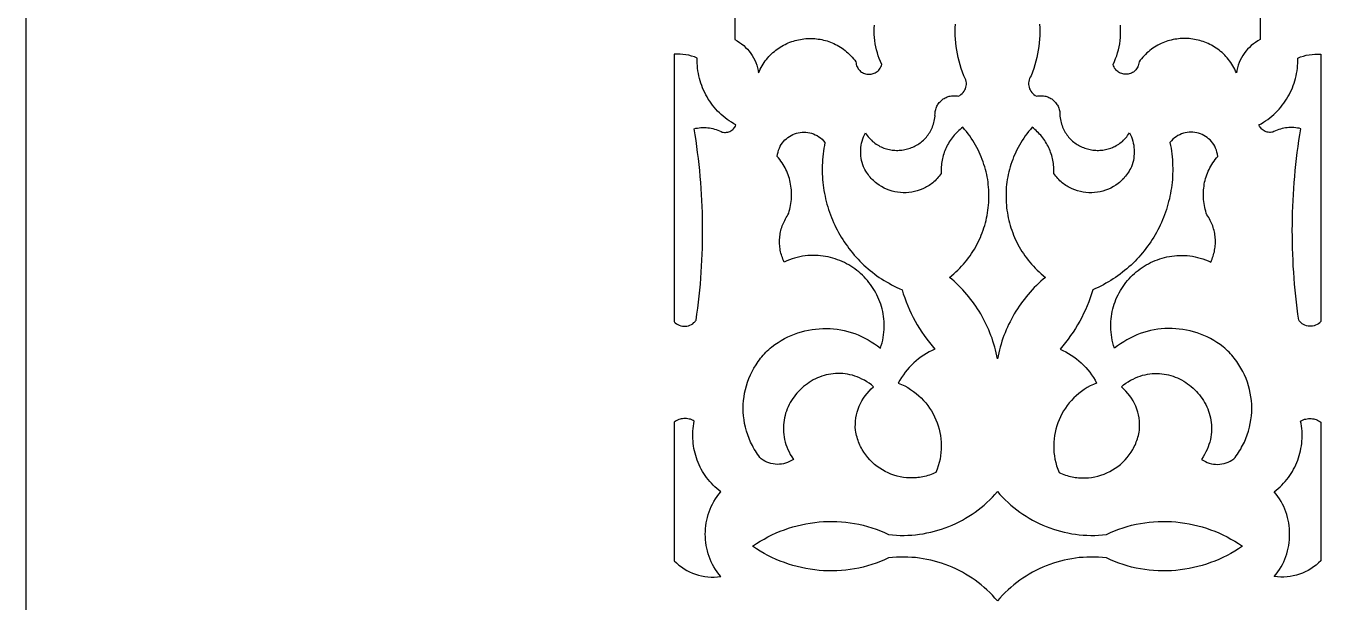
# Model space of a CAD drawing. Extents: x -149 to 151, y -466 to 434.
# Drawn here: x -149.5 to 50.5, y -256.1 to -167.1 of the extents above; entities that cross this region are included whole.
import ezdxf

# ---------------------------------------------------------------- set-up
doc = ezdxf.new("R2010")
doc.units = 0
doc.header["$MEASUREMENT"] = 0
doc.layers.add('LAYER_1', color=18, linetype='CONTINUOUS')

msp = doc.modelspace()

# ---------------------------------------------------------------- linework, layer by layer
at = {"layer": 'LAYER_1'}
for points in [[(-149.47, -465.6), (150.53, -465.6), (150.53, 434.4), (-149.47, 434.4)], [(-45.99, -212.53), (-45.86, -211.61), (-45.74, -210.69), (-45.63, -209.77), (-45.52, -208.85), (-45.43, -207.93), (-45.34, -207.01), (-45.27, -206.08), (-45.2, -205.16), (-45.14, -204.23), (-45.09, -203.31), (-45.06, -202.38), (-45.02, -201.46), (-45, -200.53), (-44.99, -199.61), (-44.99, -198.68), (-44.99, -197.76), (-45.01, -196.83), (-45.03, -195.91), (-45.06, -194.98), (-45.1, -194.06), (-45.15, -193.13), (-45.21, -192.21), (-45.28, -191.28), (-45.36, -190.36), (-45.44, -189.44), (-45.54, -188.52), (-45.64, -187.59), (-45.76, -186.67), (-45.88, -185.76), (-46.01, -184.84), (-46.15, -183.92), (-46.3, -183), (-46.04, -182.94), (-45.78, -182.89), (-45.51, -182.85), (-45.25, -182.83), (-44.98, -182.81), (-44.71, -182.81), (-44.45, -182.82), (-44.19, -182.84), (-43.92, -182.88), (-43.66, -182.93), (-43.4, -182.98), (-43.14, -183.05), (-42.89, -183.14), (-42.64, -183.23), (-42.39, -183.34), (-42.15, -183.45), (-41.98, -183.51), (-41.8, -183.55), (-41.63, -183.57), (-41.45, -183.57), (-41.28, -183.55), (-41.11, -183.52), (-40.94, -183.47), (-40.78, -183.41), (-40.63, -183.33), (-40.48, -183.24), (-40.35, -183.14), (-40.22, -183.02), (-40.1, -182.88), (-40, -182.74), (-39.91, -182.58), (-39.84, -182.41), (-40.19, -182.22), (-40.53, -182.01), (-40.87, -181.79), (-41.19, -181.57), (-41.51, -181.33), (-41.81, -181.08), (-42.11, -180.82), (-42.4, -180.55), (-42.67, -180.27), (-42.94, -179.99), (-43.19, -179.69), (-43.44, -179.39), (-43.67, -179.08), (-43.9, -178.76), (-44.11, -178.44), (-44.31, -178.1), (-44.5, -177.77), (-44.67, -177.42), (-44.84, -177.07), (-44.99, -176.71), (-45.13, -176.35), (-45.26, -175.98), (-45.38, -175.61), (-45.48, -175.23), (-45.57, -174.85), (-45.65, -174.46), (-45.72, -174.07), (-45.77, -173.68), (-45.8, -173.29), (-45.83, -172.89), (-45.84, -172.49), (-45.83, -172.09), (-46.26, -171.92), (-46.69, -171.78), (-47.13, -171.67), (-47.58, -171.58), (-48.03, -171.52), (-48.48, -171.48), (-48.94, -171.47), (-49.39, -171.48), (-49.39, -212.76), (-49.31, -212.85), (-49.21, -212.94), (-49.02, -213.1), (-48.81, -213.23), (-48.59, -213.33), (-48.36, -213.41), (-48.12, -213.46), (-47.89, -213.49), (-47.65, -213.49), (-47.41, -213.46), (-47.17, -213.41), (-46.95, -213.33), (-46.73, -213.22), (-46.52, -213.09), (-46.33, -212.93), (-46.24, -212.84), (-46.15, -212.74), (-46.07, -212.64)], [(47.06, -212.53), (46.93, -211.61), (46.81, -210.69), (46.69, -209.77), (46.59, -208.85), (46.5, -207.93), (46.41, -207.01), (46.34, -206.08), (46.27, -205.16), (46.21, -204.23), (46.16, -203.31), (46.12, -202.38), (46.09, -201.46), (46.07, -200.53), (46.06, -199.61), (46.05, -198.68), (46.06, -197.76), (46.07, -196.83), (46.1, -195.91), (46.13, -194.98), (46.17, -194.06), (46.22, -193.13), (46.28, -192.21), (46.35, -191.28), (46.42, -190.36), (46.51, -189.44), (46.61, -188.52), (46.71, -187.59), (46.82, -186.67), (46.95, -185.76), (47.08, -184.84), (47.22, -183.92), (47.37, -183), (47.11, -182.94), (46.84, -182.89), (46.58, -182.85), (46.31, -182.83), (46.05, -182.81), (45.78, -182.81), (45.52, -182.82), (45.25, -182.84), (44.99, -182.88), (44.73, -182.93), (44.47, -182.98), (44.21, -183.05), (43.96, -183.14), (43.71, -183.23), (43.46, -183.34), (43.22, -183.45), (43.04, -183.51), (42.87, -183.55), (42.69, -183.57), (42.52, -183.57), (42.34, -183.55), (42.17, -183.52), (42.01, -183.47), (41.85, -183.41), (41.69, -183.33), (41.55, -183.24), (41.41, -183.14), (41.29, -183.02), (41.17, -182.88), (41.07, -182.74), (40.98, -182.58), (40.9, -182.41), (41.26, -182.22), (41.6, -182.01), (41.93, -181.79), (42.26, -181.57), (42.57, -181.33), (42.88, -181.08), (43.18, -180.82), (43.46, -180.55), (43.74, -180.27), (44, -179.99), (44.26, -179.69), (44.5, -179.39), (44.74, -179.08), (44.96, -178.76), (45.17, -178.44), (45.37, -178.1), (45.56, -177.77), (45.74, -177.42), (45.91, -177.07), (46.06, -176.71), (46.2, -176.35), (46.33, -175.98), (46.45, -175.61), (46.55, -175.23), (46.64, -174.85), (46.72, -174.46), (46.78, -174.07), (46.83, -173.68), (46.87, -173.29), (46.89, -172.89), (46.9, -172.49), (46.9, -172.09), (47.32, -171.92), (47.76, -171.78), (48.2, -171.67), (48.65, -171.58), (49.1, -171.52), (49.55, -171.48), (50, -171.47), (50.46, -171.48), (50.46, -212.76), (50.37, -212.85), (50.28, -212.94), (50.08, -213.1), (49.87, -213.23), (49.65, -213.33), (49.43, -213.41), (49.19, -213.46), (48.95, -213.49), (48.71, -213.49), (48.48, -213.46), (48.24, -213.41), (48.01, -213.33), (47.79, -213.22), (47.59, -213.09), (47.39, -212.93), (47.3, -212.84), (47.22, -212.74), (47.13, -212.64)], [(-8.97, -236.04), (-9.22, -236.16), (-9.47, -236.26), (-9.72, -236.36), (-9.97, -236.45), (-10.22, -236.53), (-10.47, -236.6), (-10.73, -236.67), (-10.98, -236.73), (-11.23, -236.77), (-11.49, -236.82), (-11.74, -236.85), (-11.99, -236.87), (-12.5, -236.9), (-13, -236.9), (-13.5, -236.87), (-14, -236.82), (-14.49, -236.73), (-14.97, -236.62), (-15.45, -236.48), (-15.91, -236.31), (-16.36, -236.12), (-16.81, -235.9), (-17.24, -235.66), (-17.65, -235.4), (-18.06, -235.11), (-18.44, -234.8), (-18.81, -234.47), (-19.16, -234.11), (-19.49, -233.74), (-19.8, -233.35), (-20.09, -232.93), (-20.35, -232.5), (-20.47, -232.28), (-20.59, -232.05), (-20.7, -231.82), (-20.81, -231.58), (-20.9, -231.34), (-20.99, -231.1), (-21.08, -230.85), (-21.15, -230.59), (-21.22, -230.34), (-21.29, -230.08), (-21.34, -229.81), (-21.39, -229.54), (-21.42, -229.06), (-21.41, -228.59), (-21.38, -228.11), (-21.32, -227.64), (-21.23, -227.18), (-21.12, -226.73), (-20.98, -226.28), (-20.81, -225.84), (-20.62, -225.42), (-20.4, -225), (-20.16, -224.6), (-19.89, -224.21), (-19.6, -223.84), (-19.28, -223.48), (-18.95, -223.15), (-18.59, -222.83), (-18.94, -222.54), (-19.3, -222.28), (-19.66, -222.04), (-20.02, -221.83), (-20.39, -221.63), (-20.76, -221.46), (-21.13, -221.3), (-21.5, -221.17), (-21.87, -221.05), (-22.25, -220.96), (-22.62, -220.88), (-22.99, -220.83), (-23.36, -220.79), (-23.73, -220.77), (-24.1, -220.77), (-24.46, -220.78), (-24.83, -220.81), (-25.19, -220.86), (-25.54, -220.92), (-25.9, -221), (-26.24, -221.1), (-26.59, -221.21), (-26.93, -221.33), (-27.26, -221.47), (-27.58, -221.62), (-27.9, -221.78), (-28.22, -221.96), (-28.52, -222.15), (-28.82, -222.35), (-29.11, -222.57), (-29.39, -222.79), (-29.66, -223.03), (-29.93, -223.28), (-30.18, -223.53), (-30.42, -223.8), (-30.65, -224.08), (-30.87, -224.36), (-31.08, -224.65), (-31.27, -224.96), (-31.46, -225.27), (-31.63, -225.58), (-31.79, -225.91), (-31.93, -226.24), (-32.06, -226.57), (-32.17, -226.92), (-32.27, -227.27), (-32.35, -227.62), (-32.42, -227.98), (-32.47, -228.34), (-32.51, -228.71), (-32.52, -229.08), (-32.52, -229.45), (-32.5, -229.82), (-32.47, -230.2), (-32.41, -230.58), (-32.33, -230.96), (-32.24, -231.35), (-32.12, -231.73), (-31.99, -232.11), (-31.83, -232.5), (-31.65, -232.88), (-31.45, -233.27), (-31.22, -233.65), (-30.98, -234.03), (-31.26, -234.21), (-31.56, -234.37), (-31.86, -234.5), (-32.18, -234.61), (-32.5, -234.7), (-32.82, -234.75), (-33.14, -234.79), (-33.47, -234.8), (-33.8, -234.78), (-34.12, -234.74), (-34.44, -234.67), (-34.76, -234.58), (-35.07, -234.46), (-35.37, -234.32), (-35.66, -234.16), (-35.95, -233.97), (-36.14, -233.72), (-36.33, -233.47), (-36.51, -233.21), (-36.69, -232.95), (-36.85, -232.69), (-37.01, -232.43), (-37.17, -232.16), (-37.31, -231.89), (-37.45, -231.62), (-37.58, -231.35), (-37.82, -230.79), (-38.03, -230.23), (-38.22, -229.66), (-38.37, -229.08), (-38.5, -228.5), (-38.6, -227.92), (-38.67, -227.33), (-38.71, -226.74), (-38.72, -226.15), (-38.71, -225.56), (-38.67, -224.97), (-38.6, -224.39), (-38.5, -223.81), (-38.38, -223.23), (-38.22, -222.66), (-38.05, -222.09), (-37.84, -221.54), (-37.61, -220.99), (-37.35, -220.46), (-37.06, -219.93), (-36.74, -219.42), (-36.4, -218.92), (-36.22, -218.67), (-36.04, -218.43), (-35.84, -218.19), (-35.64, -217.96), (-35.44, -217.73), (-35.22, -217.5), (-35, -217.28), (-34.78, -217.07), (-34.54, -216.86), (-34.3, -216.65), (-33.83, -216.3), (-33.35, -215.97), (-32.86, -215.67), (-32.36, -215.39), (-31.85, -215.13), (-31.33, -214.9), (-30.81, -214.69), (-30.27, -214.5), (-29.74, -214.34), (-29.19, -214.19), (-28.65, -214.08), (-28.1, -213.98), (-27.54, -213.91), (-26.99, -213.86), (-26.43, -213.83), (-25.88, -213.83), (-25.32, -213.85), (-24.77, -213.89), (-24.21, -213.95), (-23.66, -214.04), (-23.12, -214.15), (-22.57, -214.29), (-22.03, -214.45), (-21.5, -214.62), (-20.98, -214.83), (-20.46, -215.05), (-19.95, -215.3), (-19.44, -215.57), (-18.95, -215.87), (-18.47, -216.18), (-17.99, -216.52), (-17.53, -216.89), (-17.4, -216.46), (-17.29, -216.04), (-17.19, -215.62), (-17.11, -215.21), (-17.05, -214.79), (-17.01, -214.38), (-16.98, -213.97), (-16.96, -213.56), (-16.96, -213.16), (-16.98, -212.76), (-17.01, -212.36), (-17.06, -211.97), (-17.12, -211.58), (-17.19, -211.19), (-17.28, -210.82), (-17.38, -210.44), (-17.5, -210.07), (-17.62, -209.71), (-17.77, -209.35), (-17.92, -209), (-18.08, -208.66), (-18.26, -208.32), (-18.45, -207.99), (-18.65, -207.66), (-18.86, -207.35), (-19.08, -207.04), (-19.31, -206.74), (-19.55, -206.44), (-19.8, -206.16), (-20.06, -205.88), (-20.33, -205.62), (-20.61, -205.36), (-20.89, -205.11), (-21.19, -204.87), (-21.49, -204.64), (-21.8, -204.43), (-22.12, -204.22), (-22.44, -204.02), (-22.77, -203.84), (-23.11, -203.66), (-23.45, -203.5), (-23.8, -203.35), (-24.16, -203.21), (-24.52, -203.09), (-24.89, -202.97), (-25.26, -202.87), (-25.63, -202.78), (-26.01, -202.71), (-26.39, -202.65), (-26.78, -202.6), (-27.17, -202.57), (-27.56, -202.55), (-27.96, -202.55), (-28.36, -202.56), (-28.76, -202.59), (-29.16, -202.63), (-29.56, -202.69), (-29.97, -202.77), (-30.37, -202.86), (-30.78, -202.97), (-31.18, -203.09), (-31.59, -203.23), (-32, -203.39), (-32.4, -203.57), (-32.5, -203.35), (-32.6, -203.12), (-32.68, -202.9), (-32.76, -202.67), (-32.83, -202.44), (-32.9, -202.21), (-32.95, -201.98), (-33, -201.74), (-33.04, -201.51), (-33.07, -201.27), (-33.09, -201.04), (-33.11, -200.8), (-33.11, -200.57), (-33.11, -200.33), (-33.11, -200.09), (-33.09, -199.86), (-33.07, -199.62), (-33.04, -199.39), (-33, -199.16), (-32.95, -198.93), (-32.9, -198.69), (-32.84, -198.47), (-32.77, -198.24), (-32.69, -198.01), (-32.61, -197.79), (-32.52, -197.57), (-32.42, -197.35), (-32.31, -197.14), (-32.19, -196.93), (-32.07, -196.72), (-31.94, -196.51), (-31.81, -196.31), (-31.7, -196.02), (-31.61, -195.73), (-31.53, -195.43), (-31.46, -195.14), (-31.4, -194.84), (-31.35, -194.54), (-31.31, -194.24), (-31.28, -193.94), (-31.26, -193.65), (-31.25, -193.35), (-31.25, -193.05), (-31.26, -192.75), (-31.28, -192.45), (-31.31, -192.15), (-31.35, -191.86), (-31.4, -191.56), (-31.46, -191.27), (-31.53, -190.98), (-31.6, -190.69), (-31.69, -190.41), (-31.79, -190.13), (-31.89, -189.85), (-32.01, -189.57), (-32.14, -189.3), (-32.27, -189.03), (-32.41, -188.76), (-32.57, -188.5), (-32.73, -188.25), (-32.9, -188), (-33.08, -187.75), (-33.27, -187.51), (-33.47, -187.27), (-33.42, -186.93), (-33.35, -186.6), (-33.26, -186.29), (-33.14, -185.99), (-33.01, -185.71), (-32.85, -185.44), (-32.68, -185.19), (-32.49, -184.96), (-32.28, -184.74), (-32.06, -184.54), (-31.83, -184.35), (-31.58, -184.19), (-31.33, -184.04), (-31.06, -183.91), (-30.79, -183.8), (-30.51, -183.7), (-30.22, -183.63), (-29.93, -183.58), (-29.64, -183.55), (-29.34, -183.54), (-29.05, -183.54), (-28.75, -183.58), (-28.46, -183.63), (-28.17, -183.7), (-27.88, -183.8), (-27.6, -183.92), (-27.33, -184.06), (-27.06, -184.23), (-26.8, -184.42), (-26.55, -184.63), (-26.32, -184.87), (-26.1, -185.13), (-26.18, -185.57), (-26.26, -186.02), (-26.33, -186.46), (-26.39, -186.9), (-26.43, -187.34), (-26.47, -187.78), (-26.5, -188.22), (-26.52, -188.66), (-26.52, -189.1), (-26.52, -189.54), (-26.51, -189.98), (-26.49, -190.41), (-26.46, -190.85), (-26.42, -191.28), (-26.37, -191.71), (-26.32, -192.14), (-26.25, -192.56), (-26.18, -192.99), (-26.09, -193.41), (-26, -193.83), (-25.9, -194.24), (-25.79, -194.66), (-25.67, -195.07), (-25.54, -195.48), (-25.4, -195.88), (-25.26, -196.28), (-25.11, -196.68), (-24.94, -197.08), (-24.78, -197.47), (-24.6, -197.86), (-24.41, -198.24), (-24.22, -198.62), (-24.02, -199), (-23.81, -199.37), (-23.59, -199.73), (-23.36, -200.1), (-23.13, -200.45), (-22.89, -200.81), (-22.64, -201.15), (-22.39, -201.5), (-22.13, -201.83), (-21.86, -202.17), (-21.58, -202.49), (-21.29, -202.81), (-21, -203.13), (-20.7, -203.44), (-20.4, -203.74), (-20.09, -204.04), (-19.77, -204.33), (-19.44, -204.61), (-19.11, -204.89), (-18.77, -205.16), (-18.42, -205.43), (-18.07, -205.69), (-17.71, -205.94), (-17.35, -206.18), (-16.97, -206.42), (-16.6, -206.64), (-16.21, -206.86), (-15.82, -207.08), (-15.43, -207.28), (-15.03, -207.48), (-14.62, -207.67), (-14.2, -207.85), (-14.01, -208.48), (-13.79, -209.11), (-13.56, -209.72), (-13.32, -210.34), (-13.06, -210.94), (-12.78, -211.54), (-12.48, -212.12), (-12.17, -212.7), (-11.84, -213.28), (-11.5, -213.84), (-11.14, -214.39), (-10.77, -214.93), (-10.38, -215.47), (-9.98, -215.99), (-9.56, -216.5), (-9.13, -217), (-9.57, -217.21), (-10.01, -217.44), (-10.44, -217.68), (-10.85, -217.94), (-11.26, -218.22), (-11.65, -218.52), (-12.03, -218.83), (-12.39, -219.15), (-12.74, -219.49), (-13.08, -219.84), (-13.4, -220.21), (-13.71, -220.59), (-14, -220.99), (-14.28, -221.4), (-14.54, -221.82), (-14.78, -222.25), (-14.27, -222.46), (-13.79, -222.7), (-13.32, -222.96), (-12.87, -223.24), (-12.43, -223.54), (-12.02, -223.86), (-11.62, -224.2), (-11.25, -224.55), (-10.89, -224.92), (-10.55, -225.31), (-10.24, -225.72), (-9.94, -226.13), (-9.67, -226.56), (-9.41, -227.01), (-9.18, -227.46), (-8.97, -227.92), (-8.79, -228.4), (-8.62, -228.88), (-8.48, -229.37), (-8.37, -229.87), (-8.28, -230.37), (-8.21, -230.88), (-8.17, -231.39), (-8.15, -231.91), (-8.16, -232.43), (-8.19, -232.95), (-8.25, -233.47), (-8.34, -233.99), (-8.46, -234.5), (-8.6, -235.02), (-8.77, -235.53)], [(10.04, -236.04), (10.28, -236.16), (10.53, -236.26), (10.78, -236.36), (11.03, -236.45), (11.29, -236.53), (11.54, -236.6), (11.79, -236.67), (12.05, -236.73), (12.3, -236.77), (12.55, -236.82), (12.81, -236.85), (13.06, -236.87), (13.57, -236.9), (14.07, -236.9), (14.57, -236.87), (15.07, -236.82), (15.56, -236.73), (16.04, -236.62), (16.51, -236.48), (16.98, -236.31), (17.43, -236.12), (17.87, -235.9), (18.3, -235.66), (18.72, -235.4), (19.12, -235.11), (19.51, -234.8), (19.88, -234.47), (20.23, -234.11), (20.56, -233.74), (20.86, -233.35), (21.15, -232.93), (21.42, -232.5), (21.54, -232.28), (21.66, -232.05), (21.77, -231.82), (21.87, -231.58), (21.97, -231.34), (22.06, -231.1), (22.14, -230.85), (22.22, -230.59), (22.29, -230.34), (22.35, -230.08), (22.41, -229.81), (22.46, -229.54), (22.48, -229.06), (22.48, -228.59), (22.45, -228.11), (22.39, -227.64), (22.3, -227.18), (22.19, -226.73), (22.04, -226.28), (21.88, -225.84), (21.68, -225.42), (21.47, -225), (21.22, -224.6), (20.96, -224.21), (20.67, -223.84), (20.35, -223.48), (20.01, -223.15), (19.66, -222.83), (20.01, -222.54), (20.37, -222.28), (20.73, -222.04), (21.09, -221.83), (21.46, -221.63), (21.83, -221.46), (22.2, -221.3), (22.57, -221.17), (22.94, -221.05), (23.31, -220.96), (23.68, -220.88), (24.06, -220.83), (24.43, -220.79), (24.8, -220.77), (25.17, -220.77), (25.53, -220.78), (25.89, -220.81), (26.25, -220.86), (26.61, -220.92), (26.96, -221), (27.31, -221.1), (27.65, -221.21), (27.99, -221.33), (28.33, -221.47), (28.65, -221.62), (28.97, -221.78), (29.28, -221.96), (29.59, -222.15), (29.89, -222.35), (30.18, -222.57), (30.46, -222.79), (30.73, -223.03), (30.99, -223.28), (31.24, -223.53), (31.49, -223.8), (31.72, -224.08), (31.94, -224.36), (32.15, -224.65), (32.34, -224.96), (32.52, -225.27), (32.7, -225.58), (32.85, -225.91), (33, -226.24), (33.12, -226.57), (33.24, -226.92), (33.34, -227.27), (33.42, -227.62), (33.49, -227.98), (33.54, -228.34), (33.57, -228.71), (33.59, -229.08), (33.59, -229.45), (33.57, -229.82), (33.53, -230.2), (33.48, -230.58), (33.4, -230.96), (33.31, -231.35), (33.19, -231.73), (33.05, -232.11), (32.89, -232.5), (32.72, -232.88), (32.51, -233.27), (32.29, -233.65), (32.04, -234.03), (32.33, -234.21), (32.63, -234.37), (32.93, -234.5), (33.24, -234.61), (33.56, -234.7), (33.89, -234.75), (34.21, -234.79), (34.54, -234.8), (34.86, -234.78), (35.19, -234.74), (35.51, -234.67), (35.83, -234.58), (36.14, -234.46), (36.44, -234.32), (36.73, -234.16), (37.01, -233.97), (37.21, -233.72), (37.4, -233.47), (37.58, -233.21), (37.75, -232.95), (37.92, -232.69), (38.08, -232.43), (38.23, -232.16), (38.38, -231.89), (38.52, -231.62), (38.65, -231.35), (38.89, -230.79), (39.1, -230.23), (39.28, -229.66), (39.44, -229.08), (39.57, -228.5), (39.66, -227.92), (39.73, -227.33), (39.78, -226.74), (39.79, -226.15), (39.78, -225.56), (39.73, -224.97), (39.66, -224.39), (39.57, -223.81), (39.44, -223.23), (39.29, -222.66), (39.11, -222.09), (38.91, -221.54), (38.67, -220.99), (38.41, -220.46), (38.12, -219.93), (37.81, -219.42), (37.47, -218.92), (37.29, -218.67), (37.1, -218.43), (36.91, -218.19), (36.71, -217.96), (36.5, -217.73), (36.29, -217.5), (36.07, -217.28), (35.84, -217.07), (35.61, -216.86), (35.37, -216.65), (34.9, -216.3), (34.42, -215.97), (33.93, -215.67), (33.43, -215.39), (32.92, -215.13), (32.4, -214.9), (31.87, -214.69), (31.34, -214.5), (30.8, -214.34), (30.26, -214.19), (29.71, -214.08), (29.16, -213.98), (28.61, -213.91), (28.06, -213.86), (27.5, -213.83), (26.94, -213.83), (26.39, -213.85), (25.83, -213.89), (25.28, -213.95), (24.73, -214.04), (24.18, -214.15), (23.64, -214.29), (23.1, -214.45), (22.57, -214.62), (22.04, -214.83), (21.52, -215.05), (21.01, -215.3), (20.51, -215.57), (20.02, -215.87), (19.53, -216.18), (19.06, -216.52), (18.6, -216.89), (18.47, -216.46), (18.36, -216.04), (18.26, -215.62), (18.18, -215.21), (18.12, -214.79), (18.07, -214.38), (18.04, -213.97), (18.03, -213.56), (18.03, -213.16), (18.05, -212.76), (18.08, -212.36), (18.12, -211.97), (18.18, -211.58), (18.26, -211.19), (18.35, -210.82), (18.45, -210.44), (18.56, -210.07), (18.69, -209.71), (18.83, -209.35), (18.98, -209), (19.15, -208.66), (19.33, -208.32), (19.51, -207.99), (19.71, -207.66), (19.92, -207.35), (20.14, -207.04), (20.37, -206.74), (20.62, -206.44), (20.87, -206.16), (21.13, -205.88), (21.39, -205.62), (21.67, -205.36), (21.96, -205.11), (22.25, -204.87), (22.56, -204.64), (22.87, -204.43), (23.18, -204.22), (23.51, -204.02), (23.84, -203.84), (24.18, -203.66), (24.52, -203.5), (24.87, -203.35), (25.23, -203.21), (25.59, -203.09), (25.95, -202.97), (26.32, -202.87), (26.7, -202.78), (27.08, -202.71), (27.46, -202.65), (27.85, -202.6), (28.24, -202.57), (28.63, -202.55), (29.02, -202.55), (29.42, -202.56), (29.82, -202.59), (30.22, -202.63), (30.63, -202.69), (31.03, -202.77), (31.44, -202.86), (31.84, -202.97), (32.25, -203.09), (32.66, -203.23), (33.06, -203.39), (33.47, -203.57), (33.57, -203.35), (33.66, -203.12), (33.75, -202.9), (33.83, -202.67), (33.9, -202.44), (33.96, -202.21), (34.02, -201.98), (34.06, -201.74), (34.1, -201.51), (34.13, -201.27), (34.16, -201.04), (34.17, -200.8), (34.18, -200.57), (34.18, -200.33), (34.17, -200.09), (34.16, -199.86), (34.14, -199.62), (34.1, -199.39), (34.07, -199.16), (34.02, -198.93), (33.97, -198.69), (33.9, -198.47), (33.84, -198.24), (33.76, -198.01), (33.67, -197.79), (33.58, -197.57), (33.48, -197.35), (33.38, -197.14), (33.26, -196.93), (33.14, -196.72), (33.01, -196.51), (32.87, -196.31), (32.77, -196.02), (32.68, -195.73), (32.6, -195.43), (32.53, -195.14), (32.47, -194.84), (32.42, -194.54), (32.38, -194.24), (32.35, -193.94), (32.33, -193.65), (32.32, -193.35), (32.32, -193.05), (32.33, -192.75), (32.35, -192.45), (32.38, -192.15), (32.42, -191.86), (32.46, -191.56), (32.52, -191.27), (32.59, -190.98), (32.67, -190.69), (32.76, -190.41), (32.85, -190.13), (32.96, -189.85), (33.08, -189.57), (33.2, -189.3), (33.34, -189.03), (33.48, -188.76), (33.63, -188.5), (33.8, -188.25), (33.97, -188), (34.15, -187.75), (34.34, -187.51), (34.54, -187.27), (34.49, -186.93), (34.42, -186.6), (34.33, -186.29), (34.21, -185.99), (34.08, -185.71), (33.92, -185.44), (33.75, -185.19), (33.56, -184.96), (33.35, -184.74), (33.13, -184.54), (32.9, -184.35), (32.65, -184.19), (32.4, -184.04), (32.13, -183.91), (31.86, -183.8), (31.58, -183.7), (31.29, -183.63), (31, -183.58), (30.71, -183.55), (30.41, -183.54), (30.11, -183.54), (29.82, -183.58), (29.53, -183.63), (29.23, -183.7), (28.95, -183.8), (28.67, -183.92), (28.39, -184.06), (28.13, -184.23), (27.87, -184.42), (27.62, -184.63), (27.39, -184.87), (27.16, -185.13), (27.25, -185.57), (27.33, -186.02), (27.4, -186.46), (27.45, -186.9), (27.5, -187.34), (27.54, -187.78), (27.56, -188.22), (27.58, -188.66), (27.59, -189.1), (27.59, -189.54), (27.58, -189.98), (27.56, -190.41), (27.53, -190.85), (27.49, -191.28), (27.44, -191.71), (27.38, -192.14), (27.32, -192.56), (27.24, -192.99), (27.16, -193.41), (27.07, -193.83), (26.96, -194.24), (26.85, -194.66), (26.73, -195.07), (26.61, -195.48), (26.47, -195.88), (26.33, -196.28), (26.17, -196.68), (26.01, -197.08), (25.84, -197.47), (25.66, -197.86), (25.48, -198.24), (25.28, -198.62), (25.08, -199), (24.87, -199.37), (24.66, -199.73), (24.43, -200.1), (24.2, -200.45), (23.96, -200.81), (23.71, -201.15), (23.45, -201.5), (23.19, -201.83), (22.92, -202.17), (22.64, -202.49), (22.36, -202.81), (22.07, -203.13), (21.77, -203.44), (21.46, -203.74), (21.15, -204.04), (20.83, -204.33), (20.51, -204.61), (20.17, -204.89), (19.83, -205.16), (19.49, -205.43), (19.14, -205.69), (18.78, -205.94), (18.41, -206.18), (18.04, -206.42), (17.66, -206.64), (17.28, -206.86), (16.89, -207.08), (16.49, -207.28), (16.09, -207.48), (15.68, -207.67), (15.27, -207.85), (15.07, -208.48), (14.86, -209.11), (14.63, -209.72), (14.38, -210.34), (14.12, -210.94), (13.84, -211.54), (13.55, -212.12), (13.24, -212.7), (12.91, -213.28), (12.57, -213.84), (12.21, -214.39), (11.83, -214.93), (11.45, -215.47), (11.04, -215.99), (10.63, -216.5), (10.19, -217), (10.64, -217.21), (11.08, -217.44), (11.51, -217.68), (11.92, -217.94), (12.32, -218.22), (12.72, -218.52), (13.09, -218.83), (13.46, -219.15), (13.81, -219.49), (14.15, -219.84), (14.47, -220.21), (14.78, -220.59), (15.07, -220.99), (15.34, -221.4), (15.6, -221.82), (15.84, -222.25), (15.34, -222.46), (14.85, -222.7), (14.38, -222.96), (13.93, -223.24), (13.5, -223.54), (13.08, -223.86), (12.69, -224.2), (12.31, -224.55), (11.96, -224.92), (11.62, -225.31), (11.3, -225.72), (11.01, -226.13), (10.73, -226.56), (10.48, -227.01), (10.25, -227.46), (10.04, -227.92), (9.85, -228.4), (9.69, -228.88), (9.55, -229.37), (9.43, -229.87), (9.34, -230.37), (9.28, -230.88), (9.23, -231.39), (9.22, -231.91), (9.23, -232.43), (9.26, -232.95), (9.32, -233.47), (9.41, -233.99), (9.52, -234.5), (9.67, -235.02), (9.84, -235.53)], [(-42.2, -252.12), (-42.49, -251.76), (-42.76, -251.39), (-43.01, -251.01), (-43.24, -250.62), (-43.45, -250.23), (-43.65, -249.83), (-43.83, -249.42), (-43.98, -249.01), (-44.12, -248.59), (-44.24, -248.17), (-44.35, -247.74), (-44.43, -247.31), (-44.49, -246.88), (-44.54, -246.44), (-44.57, -246.01), (-44.58, -245.57), (-44.57, -245.14), (-44.54, -244.7), (-44.49, -244.27), (-44.43, -243.84), (-44.35, -243.41), (-44.24, -242.98), (-44.12, -242.56), (-43.98, -242.14), (-43.83, -241.73), (-43.65, -241.32), (-43.45, -240.92), (-43.24, -240.53), (-43.01, -240.14), (-42.76, -239.76), (-42.49, -239.39), (-42.2, -239.03), (-42.51, -238.79), (-42.81, -238.54), (-43.1, -238.27), (-43.37, -238), (-43.64, -237.72), (-43.9, -237.43), (-44.14, -237.14), (-44.38, -236.83), (-44.6, -236.52), (-44.81, -236.2), (-45.01, -235.88), (-45.19, -235.55), (-45.37, -235.21), (-45.53, -234.87), (-45.68, -234.52), (-45.82, -234.17), (-45.95, -233.81), (-46.06, -233.45), (-46.16, -233.08), (-46.25, -232.71), (-46.33, -232.34), (-46.39, -231.96), (-46.44, -231.58), (-46.47, -231.2), (-46.5, -230.82), (-46.51, -230.43), (-46.5, -230.05), (-46.48, -229.66), (-46.45, -229.28), (-46.4, -228.89), (-46.34, -228.5), (-46.27, -228.11), (-46.46, -228.01), (-46.65, -227.92), (-46.85, -227.85), (-47.06, -227.8), (-47.26, -227.76), (-47.47, -227.73), (-47.67, -227.72), (-47.88, -227.73), (-48.08, -227.75), (-48.28, -227.79), (-48.48, -227.84), (-48.68, -227.9), (-48.86, -227.98), (-49.05, -228.08), (-49.22, -228.18), (-49.39, -228.3), (-49.39, -249.68), (-49.03, -250.02), (-48.65, -250.34), (-48.26, -250.64), (-47.85, -250.91), (-47.42, -251.16), (-46.99, -251.38), (-46.54, -251.57), (-46.08, -251.74), (-45.62, -251.88), (-45.14, -252), (-44.66, -252.09), (-44.18, -252.15), (-43.69, -252.19), (-43.19, -252.19), (-42.7, -252.17)], [(43.27, -252.12), (43.55, -251.76), (43.82, -251.39), (44.07, -251.01), (44.31, -250.62), (44.52, -250.23), (44.72, -249.83), (44.89, -249.42), (45.05, -249.01), (45.19, -248.59), (45.31, -248.17), (45.41, -247.74), (45.5, -247.31), (45.56, -246.88), (45.61, -246.44), (45.64, -246.01), (45.64, -245.57), (45.64, -245.14), (45.61, -244.7), (45.56, -244.27), (45.5, -243.84), (45.41, -243.41), (45.31, -242.98), (45.19, -242.56), (45.05, -242.14), (44.89, -241.73), (44.72, -241.32), (44.52, -240.92), (44.31, -240.53), (44.07, -240.14), (43.82, -239.76), (43.55, -239.39), (43.27, -239.03), (43.58, -238.79), (43.88, -238.54), (44.16, -238.27), (44.44, -238), (44.71, -237.72), (44.96, -237.43), (45.21, -237.14), (45.44, -236.83), (45.66, -236.52), (45.88, -236.2), (46.07, -235.88), (46.26, -235.55), (46.44, -235.21), (46.6, -234.87), (46.75, -234.52), (46.89, -234.17), (47.02, -233.81), (47.13, -233.45), (47.23, -233.08), (47.32, -232.71), (47.39, -232.34), (47.46, -231.96), (47.51, -231.58), (47.54, -231.2), (47.56, -230.82), (47.57, -230.43), (47.57, -230.05), (47.55, -229.66), (47.52, -229.28), (47.47, -228.89), (47.41, -228.5), (47.33, -228.11), (47.53, -228.01), (47.72, -227.92), (47.92, -227.85), (48.12, -227.8), (48.33, -227.76), (48.53, -227.73), (48.74, -227.72), (48.95, -227.73), (49.15, -227.75), (49.35, -227.79), (49.55, -227.84), (49.74, -227.9), (49.93, -227.98), (50.11, -228.08), (50.29, -228.18), (50.46, -228.3), (50.46, -249.68), (50.1, -250.02), (49.72, -250.34), (49.32, -250.64), (48.91, -250.91), (48.49, -251.16), (48.05, -251.38), (47.61, -251.57), (47.15, -251.74), (46.68, -251.88), (46.21, -252), (45.73, -252.09), (45.24, -252.15), (44.75, -252.19), (44.26, -252.19), (43.76, -252.17)], [(0.53, -255.88), (0.15, -255.43), (-0.26, -254.99), (-0.67, -254.57), (-1.09, -254.17), (-1.53, -253.78), (-1.98, -253.4), (-2.44, -253.04), (-2.91, -252.69), (-3.39, -252.35), (-3.88, -252.04), (-4.38, -251.73), (-4.88, -251.45), (-5.4, -251.17), (-5.92, -250.92), (-6.45, -250.68), (-6.99, -250.46), (-7.54, -250.25), (-8.09, -250.06), (-8.65, -249.88), (-9.21, -249.73), (-9.78, -249.59), (-10.36, -249.46), (-10.94, -249.36), (-11.52, -249.27), (-12.11, -249.2), (-12.7, -249.15), (-13.29, -249.11), (-13.88, -249.1), (-14.48, -249.1), (-15.08, -249.12), (-15.68, -249.16), (-16.28, -249.22), (-16.91, -249.52), (-17.55, -249.79), (-18.2, -250.04), (-18.85, -250.27), (-19.51, -250.47), (-20.18, -250.65), (-20.85, -250.8), (-21.52, -250.93), (-22.2, -251.04), (-22.89, -251.13), (-23.57, -251.19), (-24.26, -251.23), (-24.94, -251.25), (-25.63, -251.24), (-26.32, -251.21), (-27, -251.16), (-27.69, -251.09), (-28.37, -251), (-29.05, -250.88), (-29.72, -250.74), (-30.39, -250.58), (-31.06, -250.4), (-31.72, -250.2), (-32.37, -249.97), (-33.01, -249.73), (-33.65, -249.46), (-34.28, -249.17), (-34.9, -248.86), (-35.51, -248.54), (-36.11, -248.19), (-36.69, -247.82), (-37.27, -247.43), (-36.69, -247.04), (-36.11, -246.67), (-35.51, -246.32), (-34.9, -245.99), (-34.28, -245.68), (-33.65, -245.39), (-33.01, -245.13), (-32.37, -244.88), (-31.72, -244.66), (-31.06, -244.45), (-30.39, -244.27), (-29.72, -244.11), (-29.05, -243.97), (-28.37, -243.86), (-27.69, -243.76), (-27, -243.69), (-26.32, -243.64), (-25.63, -243.61), (-24.94, -243.61), (-24.26, -243.62), (-23.57, -243.66), (-22.89, -243.72), (-22.2, -243.81), (-21.52, -243.92), (-20.85, -244.05), (-20.18, -244.21), (-19.51, -244.39), (-18.85, -244.59), (-18.2, -244.81), (-17.55, -245.06), (-16.91, -245.34), (-16.28, -245.64), (-15.68, -245.7), (-15.08, -245.74), (-14.48, -245.76), (-13.88, -245.76), (-13.29, -245.74), (-12.7, -245.71), (-12.11, -245.66), (-11.52, -245.58), (-10.94, -245.5), (-10.36, -245.39), (-9.78, -245.27), (-9.21, -245.13), (-8.65, -244.97), (-8.09, -244.8), (-7.54, -244.61), (-6.99, -244.4), (-6.45, -244.17), (-5.92, -243.93), (-5.4, -243.68), (-4.88, -243.41), (-4.38, -243.12), (-3.88, -242.82), (-3.39, -242.5), (-2.91, -242.17), (-2.44, -241.82), (-1.98, -241.46), (-1.53, -241.08), (-1.09, -240.69), (-0.67, -240.28), (-0.26, -239.86), (0.15, -239.43), (0.53, -238.98), (0.92, -239.43), (1.32, -239.86), (1.74, -240.28), (2.16, -240.69), (2.6, -241.08), (3.05, -241.46), (3.51, -241.82), (3.98, -242.17), (4.46, -242.5), (4.94, -242.82), (5.44, -243.12), (5.95, -243.41), (6.47, -243.68), (6.99, -243.93), (7.52, -244.17), (8.06, -244.4), (8.61, -244.61), (9.16, -244.8), (9.72, -244.97), (10.28, -245.13), (10.85, -245.27), (11.42, -245.39), (12, -245.5), (12.59, -245.58), (13.17, -245.66), (13.76, -245.71), (14.35, -245.74), (14.95, -245.76), (15.55, -245.76), (16.15, -245.74), (16.75, -245.7), (17.35, -245.64), (17.98, -245.34), (18.62, -245.06), (19.26, -244.81), (19.92, -244.59), (20.58, -244.39), (21.24, -244.21), (21.92, -244.05), (22.59, -243.92), (23.27, -243.81), (23.95, -243.72), (24.64, -243.66), (25.32, -243.62), (26.01, -243.61), (26.7, -243.61), (27.38, -243.64), (28.07, -243.69), (28.75, -243.76), (29.44, -243.86), (30.11, -243.97), (30.79, -244.11), (31.46, -244.27), (32.12, -244.45), (32.78, -244.66), (33.44, -244.88), (34.08, -245.13), (34.72, -245.39), (35.35, -245.68), (35.97, -245.99), (36.57, -246.32), (37.17, -246.67), (37.76, -247.04), (38.34, -247.43), (37.76, -247.82), (37.17, -248.19), (36.57, -248.54), (35.97, -248.86), (35.35, -249.17), (34.72, -249.46), (34.08, -249.73), (33.44, -249.97), (32.78, -250.2), (32.12, -250.4), (31.46, -250.58), (30.79, -250.74), (30.11, -250.88), (29.44, -251), (28.75, -251.09), (28.07, -251.16), (27.38, -251.21), (26.7, -251.24), (26.01, -251.25), (25.32, -251.23), (24.64, -251.19), (23.95, -251.13), (23.27, -251.04), (22.59, -250.93), (21.92, -250.8), (21.24, -250.65), (20.58, -250.47), (19.92, -250.27), (19.26, -250.04), (18.62, -249.79), (17.98, -249.52), (17.35, -249.22), (16.75, -249.16), (16.15, -249.12), (15.55, -249.1), (14.95, -249.1), (14.35, -249.11), (13.76, -249.15), (13.17, -249.2), (12.59, -249.27), (12, -249.36), (11.42, -249.46), (10.85, -249.59), (10.28, -249.73), (9.72, -249.88), (9.16, -250.06), (8.61, -250.25), (8.06, -250.46), (7.52, -250.68), (6.99, -250.92), (6.47, -251.17), (5.95, -251.45), (5.44, -251.73), (4.94, -252.04), (4.46, -252.35), (3.98, -252.69), (3.51, -253.04), (3.05, -253.4), (2.6, -253.78), (2.16, -254.17), (1.74, -254.57), (1.32, -254.99), (0.92, -255.43)]]:
    msp.add_lwpolyline(points, close=True, dxfattribs=at)
for points in [[(-40.02, -106.14), (-40.02, -169.25), (-39.65, -169.45), (-39.3, -169.67), (-38.97, -169.91), (-38.65, -170.17), (-38.35, -170.44), (-38.07, -170.74), (-37.8, -171.05), (-37.56, -171.37), (-37.33, -171.71), (-37.13, -172.06), (-36.94, -172.43), (-36.78, -172.8), (-36.64, -173.19), (-36.52, -173.59), (-36.43, -173.99), (-36.36, -174.4), (-36.23, -174.11), (-36.1, -173.83), (-35.95, -173.56), (-35.8, -173.29), (-35.64, -173.03), (-35.48, -172.78), (-35.31, -172.54), (-35.13, -172.3), (-34.94, -172.08), (-34.75, -171.86), (-34.55, -171.65), (-34.34, -171.45), (-34.13, -171.25), (-33.91, -171.06), (-33.69, -170.89), (-33.46, -170.72), (-33.23, -170.55), (-33, -170.4), (-32.76, -170.26), (-32.51, -170.12), (-32.26, -169.99), (-32.01, -169.87), (-31.76, -169.76), (-31.5, -169.65), (-31.24, -169.56), (-30.97, -169.47), (-30.7, -169.39), (-30.44, -169.32), (-30.17, -169.26), (-29.89, -169.21), (-29.62, -169.16), (-29.34, -169.13), (-29.07, -169.1), (-28.79, -169.08), (-28.52, -169.07), (-28.24, -169.07), (-27.96, -169.08), (-27.68, -169.1), (-27.41, -169.12), (-27.13, -169.16), (-26.85, -169.2), (-26.58, -169.25), (-26.31, -169.31), (-26.04, -169.38), (-25.77, -169.46), (-25.5, -169.55), (-25.24, -169.64), (-24.97, -169.75), (-24.71, -169.86), (-24.46, -169.99), (-24.21, -170.12), (-23.96, -170.26), (-23.71, -170.41), (-23.47, -170.57), (-23.23, -170.74), (-23, -170.92), (-22.77, -171.11), (-22.55, -171.31), (-22.33, -171.52), (-22.12, -171.73), (-21.91, -171.96), (-21.71, -172.19), (-21.51, -172.44), (-21.32, -172.69), (-21.3, -172.9), (-21.26, -173.1), (-21.21, -173.29), (-21.14, -173.46), (-21.05, -173.62), (-20.95, -173.77), (-20.84, -173.91), (-20.72, -174.04), (-20.59, -174.15), (-20.45, -174.25), (-20.3, -174.34), (-20.15, -174.42), (-19.99, -174.48), (-19.83, -174.53), (-19.66, -174.56), (-19.49, -174.59), (-19.32, -174.6), (-19.15, -174.59), (-18.98, -174.57), (-18.81, -174.54), (-18.64, -174.5), (-18.48, -174.44), (-18.33, -174.37), (-18.18, -174.28), (-18.03, -174.18), (-17.9, -174.07), (-17.77, -173.94), (-17.66, -173.79), (-17.56, -173.63), (-17.47, -173.46), (-17.39, -173.27), (-17.33, -173.07), (-17.53, -172.63), (-17.71, -172.18), (-17.87, -171.73), (-18.01, -171.27), (-18.14, -170.81), (-18.24, -170.35), (-18.33, -169.88), (-18.4, -169.4), (-18.45, -168.93), (-18.48, -168.45), (-18.49, -167.97), (-18.48, -167.5), (-18.45, -167.02)], [(41.09, -106.14), (41.09, -169.25), (40.72, -169.45), (40.37, -169.67), (40.04, -169.91), (39.72, -170.17), (39.42, -170.44), (39.14, -170.74), (38.87, -171.05), (38.63, -171.37), (38.4, -171.71), (38.19, -172.06), (38.01, -172.43), (37.85, -172.8), (37.71, -173.19), (37.59, -173.59), (37.49, -173.99), (37.42, -174.4), (37.3, -174.11), (37.16, -173.83), (37.02, -173.56), (36.87, -173.29), (36.71, -173.03), (36.55, -172.78), (36.37, -172.54), (36.19, -172.3), (36.01, -172.08), (35.81, -171.86), (35.61, -171.65), (35.41, -171.45), (35.2, -171.25), (34.98, -171.06), (34.76, -170.89), (34.53, -170.72), (34.3, -170.55), (34.06, -170.4), (33.82, -170.26), (33.58, -170.12), (33.33, -169.99), (33.08, -169.87), (32.82, -169.76), (32.56, -169.65), (32.3, -169.56), (32.04, -169.47), (31.77, -169.39), (31.5, -169.32), (31.23, -169.26), (30.96, -169.21), (30.69, -169.16), (30.41, -169.13), (30.14, -169.1), (29.86, -169.08), (29.58, -169.07), (29.3, -169.07), (29.03, -169.08), (28.75, -169.1), (28.47, -169.12), (28.2, -169.16), (27.92, -169.2), (27.65, -169.25), (27.37, -169.31), (27.1, -169.38), (26.83, -169.46), (26.57, -169.55), (26.3, -169.64), (26.04, -169.75), (25.78, -169.86), (25.52, -169.99), (25.27, -170.12), (25.02, -170.26), (24.78, -170.41), (24.54, -170.57), (24.3, -170.74), (24.06, -170.92), (23.84, -171.11), (23.61, -171.31), (23.4, -171.52), (23.18, -171.73), (22.98, -171.96), (22.78, -172.19), (22.58, -172.44), (22.39, -172.69), (22.37, -172.9), (22.33, -173.1), (22.27, -173.29), (22.2, -173.46), (22.12, -173.62), (22.02, -173.77), (21.91, -173.91), (21.79, -174.04), (21.66, -174.15), (21.52, -174.25), (21.37, -174.34), (21.22, -174.42), (21.06, -174.48), (20.89, -174.53), (20.73, -174.56), (20.56, -174.59), (20.39, -174.6), (20.21, -174.59), (20.04, -174.57), (19.88, -174.54), (19.71, -174.5), (19.55, -174.44), (19.39, -174.37), (19.24, -174.28), (19.1, -174.18), (18.97, -174.07), (18.84, -173.94), (18.73, -173.79), (18.62, -173.63), (18.53, -173.46), (18.46, -173.27), (18.4, -173.07), (18.59, -172.63), (18.78, -172.18), (18.94, -171.73), (19.08, -171.27), (19.2, -170.81), (19.31, -170.35), (19.4, -169.88), (19.46, -169.4), (19.51, -168.93), (19.54, -168.45), (19.55, -167.97), (19.54, -167.5), (19.52, -167.02)], [(7.04, -166.88), (7.06, -167.45), (7.07, -168.03), (7.05, -168.6), (7.02, -169.17), (6.98, -169.75), (6.91, -170.32), (6.83, -170.89), (6.72, -171.46), (6.6, -172.03), (6.47, -172.59), (6.31, -173.15), (6.14, -173.71), (5.95, -174.26), (5.74, -174.82), (5.6, -175.02), (5.5, -175.24), (5.42, -175.46), (5.36, -175.69), (5.34, -175.92), (5.34, -176.15), (5.36, -176.38), (5.41, -176.6), (5.48, -176.82), (5.57, -177.02), (5.69, -177.22), (5.83, -177.41), (5.99, -177.58), (6.17, -177.73), (6.37, -177.86), (6.59, -177.97), (6.77, -177.94), (6.95, -177.92), (7.13, -177.9), (7.31, -177.9), (7.48, -177.91), (7.65, -177.93), (7.82, -177.96), (7.99, -178), (8.15, -178.04), (8.31, -178.1), (8.46, -178.17), (8.61, -178.24), (8.76, -178.32), (8.9, -178.41), (9.03, -178.51), (9.16, -178.62), (9.29, -178.73), (9.4, -178.85), (9.51, -178.97), (9.62, -179.11), (9.71, -179.24), (9.8, -179.39), (9.88, -179.54), (9.95, -179.69), (10.01, -179.85), (10.07, -180.01), (10.11, -180.18), (10.14, -180.35), (10.17, -180.53), (10.18, -180.71), (10.18, -180.89), (10.17, -181.07), (10.21, -181.33), (10.25, -181.58), (10.3, -181.82), (10.35, -182.06), (10.42, -182.29), (10.5, -182.52), (10.58, -182.74), (10.67, -182.96), (10.77, -183.17), (10.88, -183.37), (11, -183.57), (11.12, -183.76), (11.25, -183.94), (11.38, -184.12), (11.52, -184.29), (11.67, -184.46), (11.82, -184.62), (11.98, -184.77), (12.14, -184.91), (12.31, -185.05), (12.49, -185.18), (12.66, -185.31), (12.85, -185.43), (13.03, -185.54), (13.22, -185.64), (13.42, -185.74), (13.61, -185.83), (13.81, -185.92), (14.02, -185.99), (14.22, -186.06), (14.43, -186.12), (14.64, -186.18), (14.85, -186.22), (15.06, -186.26), (15.28, -186.29), (15.49, -186.32), (15.71, -186.33), (15.92, -186.34), (16.14, -186.34), (16.36, -186.33), (16.57, -186.32), (16.79, -186.3), (17, -186.26), (17.22, -186.23), (17.43, -186.18), (17.64, -186.12), (17.85, -186.06), (18.06, -185.98), (18.27, -185.9), (18.47, -185.81), (18.67, -185.72), (18.87, -185.61), (19.07, -185.49), (19.26, -185.37), (19.44, -185.24), (19.63, -185.1), (19.81, -184.95), (19.98, -184.79), (20.15, -184.62), (20.32, -184.44), (20.48, -184.25), (20.63, -184.06), (20.78, -183.85), (20.93, -183.64), (21.08, -183.95), (21.21, -184.26), (21.33, -184.58), (21.42, -184.9), (21.5, -185.23), (21.57, -185.56), (21.61, -185.89), (21.64, -186.22), (21.65, -186.56), (21.64, -186.9), (21.61, -187.23), (21.57, -187.56), (21.51, -187.9), (21.43, -188.22), (21.33, -188.55), (21.21, -188.87), (21.1, -189.1), (20.99, -189.31), (20.87, -189.53), (20.74, -189.73), (20.6, -189.93), (20.47, -190.12), (20.32, -190.31), (20.17, -190.49), (20.02, -190.66), (19.86, -190.83), (19.7, -190.99), (19.53, -191.14), (19.36, -191.29), (19.18, -191.43), (18.82, -191.7), (18.44, -191.93), (18.05, -192.15), (17.65, -192.33), (17.23, -192.49), (16.81, -192.62), (16.39, -192.73), (15.96, -192.81), (15.52, -192.86), (15.08, -192.88), (14.64, -192.88), (14.2, -192.85), (13.77, -192.79), (13.34, -192.71), (12.91, -192.59), (12.49, -192.45), (12.07, -192.29), (11.67, -192.09), (11.47, -191.98), (11.27, -191.87), (11.08, -191.74), (10.89, -191.61), (10.71, -191.48), (10.53, -191.33), (10.35, -191.18), (10.17, -191.02), (10, -190.86), (9.84, -190.68), (9.68, -190.5), (9.52, -190.32), (9.37, -190.12), (9.22, -189.92), (9.23, -189.66), (9.24, -189.4), (9.23, -189.14), (9.22, -188.88), (9.19, -188.62), (9.16, -188.37), (9.13, -188.12), (9.08, -187.86), (9.03, -187.61), (8.97, -187.37), (8.9, -187.12), (8.83, -186.88), (8.74, -186.64), (8.65, -186.4), (8.56, -186.16), (8.45, -185.93), (8.34, -185.7), (8.23, -185.48), (8.1, -185.26), (7.97, -185.04), (7.83, -184.83), (7.69, -184.62), (7.54, -184.41), (7.38, -184.21), (7.21, -184.01), (7.04, -183.82), (6.87, -183.64), (6.68, -183.46), (6.5, -183.28), (6.3, -183.11), (6.1, -182.94), (5.89, -182.78), (5.61, -183.11), (5.34, -183.44), (5.08, -183.77), (4.83, -184.11), (4.59, -184.46), (4.36, -184.8), (4.14, -185.16), (3.93, -185.52), (3.73, -185.88), (3.54, -186.24), (3.36, -186.61), (3.19, -186.98), (3.03, -187.36), (2.88, -187.73), (2.74, -188.11), (2.61, -188.5), (2.49, -188.88), (2.39, -189.27), (2.29, -189.66), (2.2, -190.05), (2.12, -190.44), (2.05, -190.84), (1.99, -191.23), (1.94, -191.63), (1.9, -192.02), (1.87, -192.42), (1.86, -192.82), (1.85, -193.21), (1.85, -193.61), (1.86, -194.01), (1.88, -194.41), (1.91, -194.8), (1.95, -195.2), (2, -195.59), (2.06, -195.98), (2.12, -196.38), (2.2, -196.77), (2.29, -197.15), (2.39, -197.54), (2.5, -197.92), (2.61, -198.3), (2.74, -198.68), (2.88, -199.06), (3.02, -199.43), (3.18, -199.8), (3.34, -200.17), (3.52, -200.53), (3.7, -200.89), (3.9, -201.24), (4.1, -201.59), (4.31, -201.94), (4.54, -202.28), (4.77, -202.62), (5.01, -202.95), (5.26, -203.27), (5.52, -203.59), (5.79, -203.91), (6.07, -204.22), (6.35, -204.52), (6.65, -204.82), (6.96, -205.11), (7.27, -205.39), (7.6, -205.67), (7.93, -205.94), (7.57, -206.24), (7.22, -206.55), (6.88, -206.87), (6.54, -207.2), (6.22, -207.53), (5.89, -207.87), (5.58, -208.21), (5.28, -208.56), (4.98, -208.92), (4.69, -209.28), (4.41, -209.65), (4.14, -210.02), (3.87, -210.4), (3.62, -210.79), (3.37, -211.18), (3.13, -211.58), (2.9, -211.98), (2.68, -212.38), (2.47, -212.8), (2.26, -213.21), (2.07, -213.63), (1.88, -214.06), (1.7, -214.48), (1.54, -214.92), (1.38, -215.35), (1.23, -215.79), (1.09, -216.24), (0.96, -216.69), (0.84, -217.14), (0.73, -217.59), (0.62, -218.05), (0.53, -218.51), (0.44, -218.05), (0.34, -217.59), (0.23, -217.14), (0.11, -216.69), (-0.02, -216.24), (-0.16, -215.79), (-0.31, -215.35), (-0.47, -214.92), (-0.64, -214.48), (-0.81, -214.06), (-1, -213.63), (-1.2, -213.21), (-1.4, -212.8), (-1.61, -212.38), (-1.83, -211.98), (-2.06, -211.58), (-2.3, -211.18), (-2.55, -210.79), (-2.81, -210.4), (-3.07, -210.02), (-3.34, -209.65), (-3.62, -209.28), (-3.91, -208.92), (-4.21, -208.56), (-4.52, -208.21), (-4.83, -207.87), (-5.15, -207.53), (-5.48, -207.2), (-5.81, -206.87), (-6.16, -206.55), (-6.51, -206.24), (-6.86, -205.94), (-6.53, -205.67), (-6.21, -205.39), (-5.89, -205.11), (-5.58, -204.82), (-5.29, -204.52), (-5, -204.22), (-4.72, -203.91), (-4.45, -203.59), (-4.19, -203.27), (-3.94, -202.95), (-3.7, -202.62), (-3.47, -202.28), (-3.25, -201.94), (-3.03, -201.59), (-2.83, -201.24), (-2.64, -200.89), (-2.45, -200.53), (-2.28, -200.17), (-2.11, -199.8), (-1.96, -199.43), (-1.81, -199.06), (-1.67, -198.68), (-1.55, -198.3), (-1.43, -197.92), (-1.32, -197.54), (-1.22, -197.15), (-1.14, -196.77), (-1.06, -196.38), (-0.99, -195.98), (-0.93, -195.59), (-0.88, -195.2), (-0.84, -194.8), (-0.81, -194.41), (-0.79, -194.01), (-0.78, -193.61), (-0.78, -193.21), (-0.79, -192.82), (-0.81, -192.42), (-0.84, -192.02), (-0.88, -191.63), (-0.92, -191.23), (-0.98, -190.84), (-1.05, -190.44), (-1.13, -190.05), (-1.22, -189.66), (-1.32, -189.27), (-1.43, -188.88), (-1.55, -188.5), (-1.68, -188.11), (-1.81, -187.73), (-1.96, -187.36), (-2.12, -186.98), (-2.29, -186.61), (-2.47, -186.24), (-2.66, -185.88), (-2.86, -185.52), (-3.07, -185.16), (-3.29, -184.8), (-3.52, -184.46), (-3.76, -184.11), (-4.01, -183.77), (-4.27, -183.44), (-4.54, -183.11), (-4.83, -182.78), (-5.03, -182.94), (-5.23, -183.11), (-5.43, -183.28), (-5.62, -183.46), (-5.8, -183.64), (-5.98, -183.82), (-6.15, -184.01), (-6.31, -184.21), (-6.47, -184.41), (-6.62, -184.62), (-6.76, -184.83), (-6.9, -185.04), (-7.03, -185.26), (-7.16, -185.48), (-7.28, -185.7), (-7.39, -185.93), (-7.49, -186.16), (-7.59, -186.4), (-7.68, -186.64), (-7.76, -186.88), (-7.83, -187.12), (-7.9, -187.37), (-7.96, -187.61), (-8.02, -187.86), (-8.06, -188.12), (-8.1, -188.37), (-8.13, -188.62), (-8.15, -188.88), (-8.16, -189.14), (-8.17, -189.4), (-8.17, -189.66), (-8.16, -189.92), (-8.3, -190.12), (-8.45, -190.32), (-8.61, -190.5), (-8.77, -190.68), (-8.94, -190.86), (-9.11, -191.02), (-9.28, -191.18), (-9.46, -191.33), (-9.64, -191.48), (-9.83, -191.61), (-10.02, -191.74), (-10.21, -191.87), (-10.4, -191.98), (-10.6, -192.09), (-11.01, -192.29), (-11.42, -192.45), (-11.84, -192.59), (-12.27, -192.71), (-12.7, -192.79), (-13.14, -192.85), (-13.58, -192.88), (-14.01, -192.88), (-14.45, -192.86), (-14.89, -192.81), (-15.32, -192.73), (-15.75, -192.62), (-16.17, -192.49), (-16.58, -192.33), (-16.98, -192.15), (-17.37, -191.93), (-17.75, -191.7), (-18.11, -191.43), (-18.29, -191.29), (-18.46, -191.14), (-18.63, -190.99), (-18.79, -190.83), (-18.95, -190.66), (-19.11, -190.49), (-19.26, -190.31), (-19.4, -190.12), (-19.54, -189.93), (-19.67, -189.73), (-19.8, -189.53), (-19.92, -189.31), (-20.04, -189.1), (-20.14, -188.87), (-20.26, -188.55), (-20.36, -188.22), (-20.44, -187.9), (-20.5, -187.56), (-20.55, -187.23), (-20.57, -186.9), (-20.58, -186.56), (-20.57, -186.22), (-20.55, -185.89), (-20.5, -185.56), (-20.44, -185.23), (-20.36, -184.9), (-20.26, -184.58), (-20.14, -184.26), (-20.01, -183.95), (-19.86, -183.64), (-19.72, -183.85), (-19.57, -184.06), (-19.41, -184.25), (-19.25, -184.44), (-19.09, -184.62), (-18.92, -184.79), (-18.74, -184.95), (-18.56, -185.1), (-18.38, -185.24), (-18.19, -185.37), (-18, -185.49), (-17.8, -185.61), (-17.61, -185.72), (-17.41, -185.81), (-17.2, -185.9), (-17, -185.98), (-16.79, -186.06), (-16.58, -186.12), (-16.37, -186.18), (-16.15, -186.23), (-15.94, -186.26), (-15.72, -186.3), (-15.51, -186.32), (-15.29, -186.33), (-15.07, -186.34), (-14.86, -186.34), (-14.64, -186.33), (-14.42, -186.32), (-14.21, -186.29), (-13.99, -186.26), (-13.78, -186.22), (-13.57, -186.18), (-13.36, -186.12), (-13.15, -186.06), (-12.95, -185.99), (-12.75, -185.92), (-12.55, -185.83), (-12.35, -185.74), (-12.16, -185.64), (-11.97, -185.54), (-11.78, -185.43), (-11.6, -185.31), (-11.42, -185.18), (-11.25, -185.05), (-11.08, -184.91), (-10.91, -184.77), (-10.75, -184.62), (-10.6, -184.46), (-10.45, -184.29), (-10.31, -184.12), (-10.18, -183.94), (-10.05, -183.76), (-9.93, -183.57), (-9.81, -183.37), (-9.71, -183.17), (-9.61, -182.96), (-9.51, -182.74), (-9.43, -182.52), (-9.35, -182.29), (-9.29, -182.06), (-9.23, -181.82), (-9.18, -181.58), (-9.14, -181.33), (-9.11, -181.07), (-9.12, -180.89), (-9.11, -180.71), (-9.1, -180.53), (-9.08, -180.35), (-9.04, -180.18), (-9, -180.01), (-8.95, -179.85), (-8.88, -179.69), (-8.81, -179.54), (-8.73, -179.39), (-8.65, -179.24), (-8.55, -179.11), (-8.45, -178.97), (-8.34, -178.85), (-8.22, -178.73), (-8.1, -178.62), (-7.97, -178.51), (-7.83, -178.41), (-7.69, -178.32), (-7.55, -178.24), (-7.4, -178.17), (-7.24, -178.1), (-7.08, -178.04), (-6.92, -178), (-6.75, -177.96), (-6.58, -177.93), (-6.41, -177.91), (-6.24, -177.9), (-6.06, -177.9), (-5.88, -177.92), (-5.7, -177.94), (-5.52, -177.97), (-5.3, -177.86), (-5.1, -177.73), (-4.92, -177.58), (-4.76, -177.41), (-4.62, -177.22), (-4.51, -177.02), (-4.41, -176.82), (-4.34, -176.6), (-4.29, -176.38), (-4.27, -176.15), (-4.27, -175.92), (-4.3, -175.69), (-4.35, -175.46), (-4.43, -175.24), (-4.54, -175.02), (-4.67, -174.82), (-4.88, -174.26), (-5.07, -173.71), (-5.24, -173.15), (-5.4, -172.59), (-5.54, -172.03), (-5.66, -171.46), (-5.76, -170.89), (-5.84, -170.32), (-5.91, -169.75), (-5.96, -169.17), (-5.99, -168.6), (-6, -168.03), (-6, -167.45), (-5.97, -166.88)]]:
    msp.add_lwpolyline(points, dxfattribs=at)

doc.saveas('drawing.dxf')
